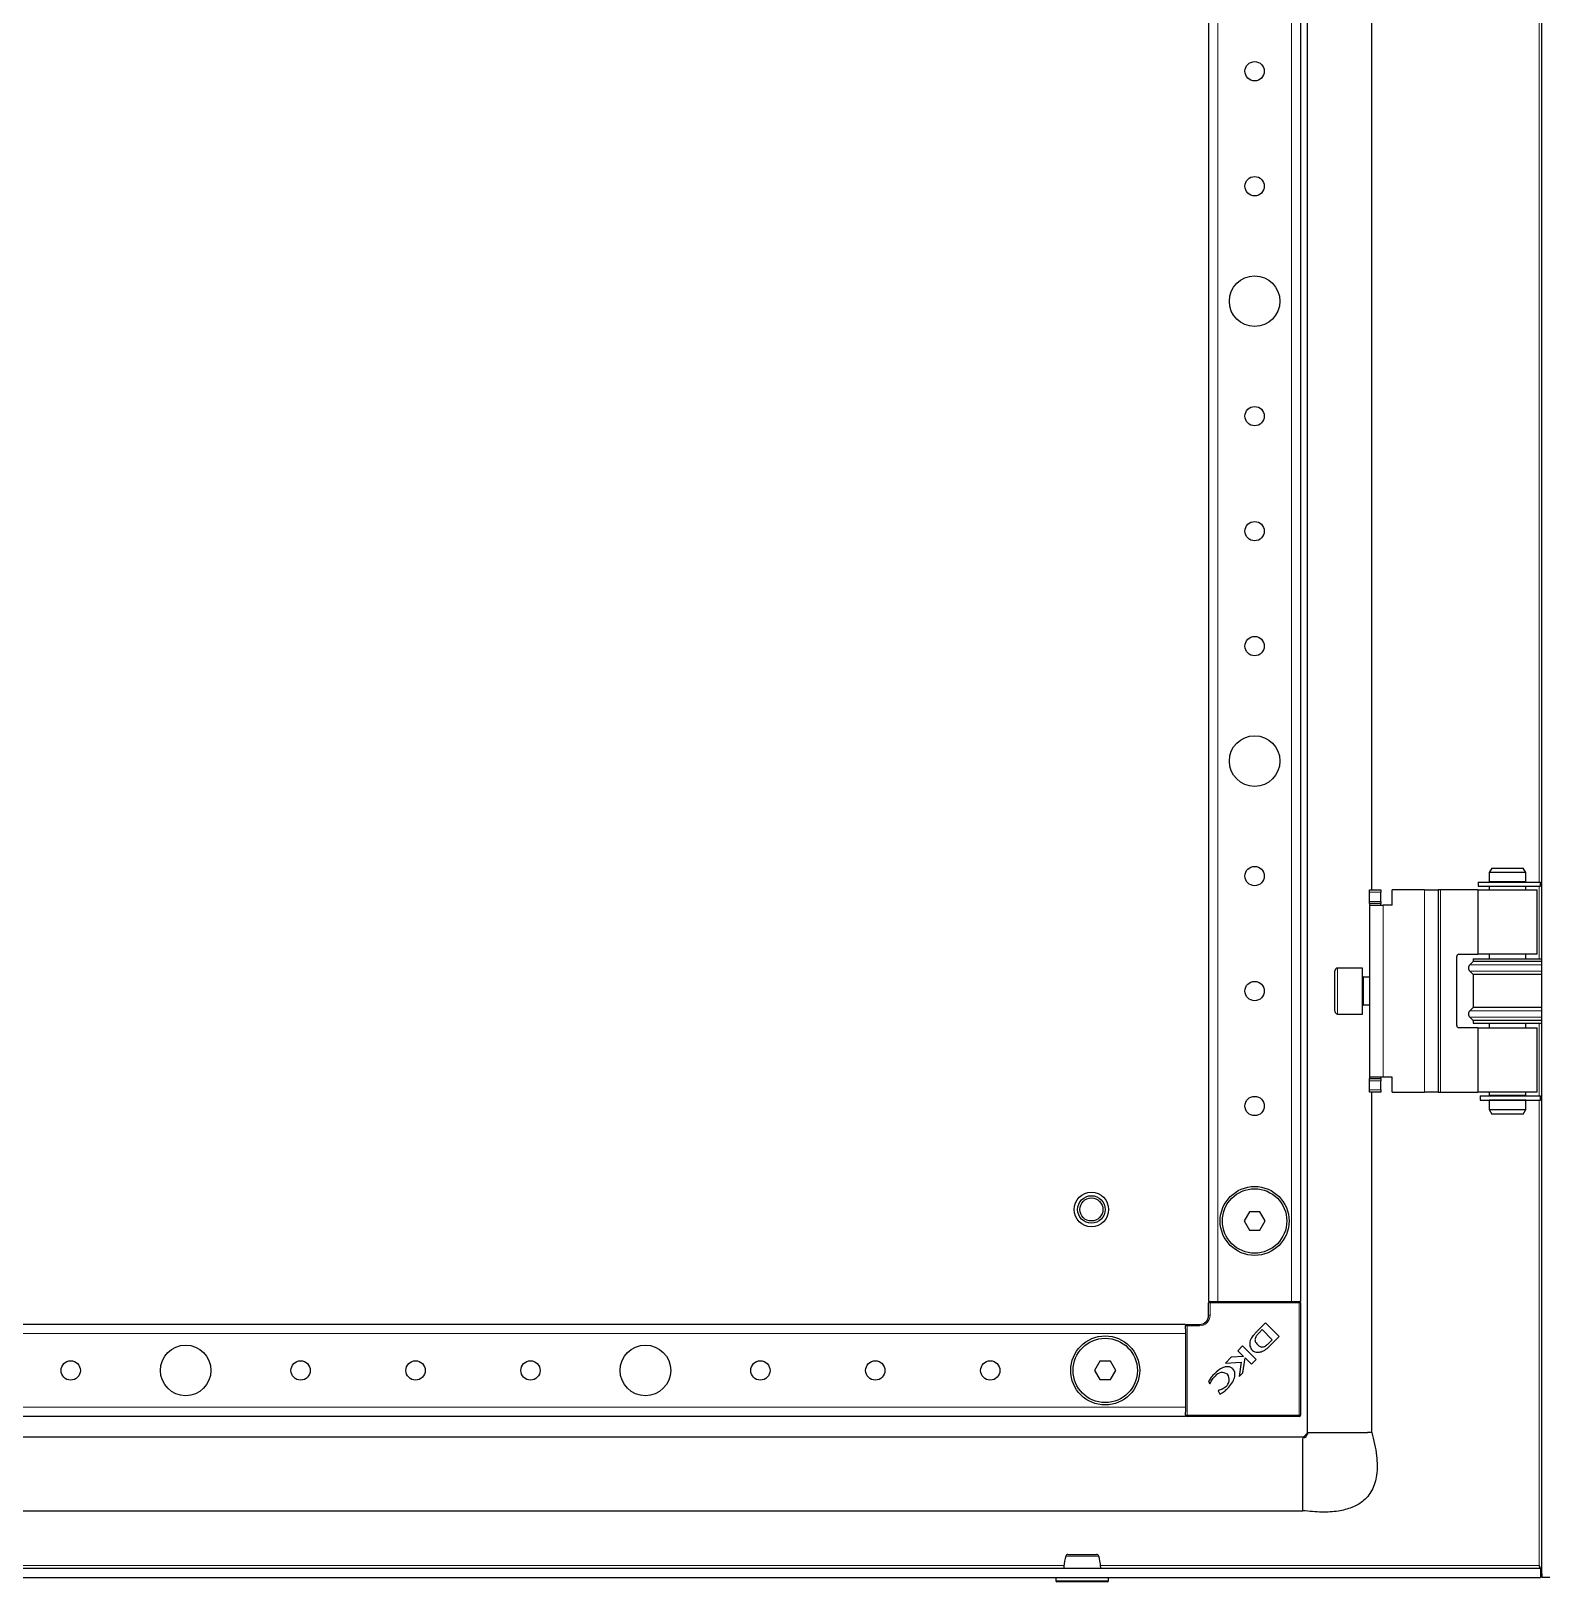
# Model space of a CAD drawing. Header units: millimetres. Extents: x -1414 to 3358, y -1920 to 1219.
# Drawn here: x -6.1 to 322.6, y -1199.7 to -862.5 of the extents above; entities that cross this region are included whole.
import ezdxf

# ---------------------------------------------------------------- set-up
doc = ezdxf.new("R2010")
doc.units = ezdxf.units.MM

msp = doc.modelspace()

# ---------------------------------------------------------------- linework, layer by layer
at = {"color": 7, "linetype": 'Continuous', "lineweight": 25}
for p, q in [((322.56, -1198.72), (322.56, 756.28)), ((271.56, -1167.22), (271.56, 724.78)), ((250.06, 696.28), (250.06, -1138.72)), ((270.06, 696.28), (270.06, -1138.72)), ((285.56, -1049.22), (285.56, -518.22)), ((311.64, -1044.47), (311.06, -1045.47)), ((311.64, -1044.47), (318.48, -1044.47)), ((319.06, -1045.47), (318.48, -1044.47)), ((308.69, -1047.52), (308.69, -1048.42)), ((308.69, -1047.52), (308.74, -1047.52)), ((308.69, -1048.42), (308.74, -1048.42)), ((308.74, -1047.52), (322.21, -1047.52)), ((308.74, -1048.42), (322.21, -1048.42)), ((311.06, -1045.47), (311.06, -1047.47)), ((319.06, -1045.47), (311.06, -1045.47)), ((315.59, -1047.47), (311.06, -1047.47)), ((311.06, -1048.47), (311.06, -1049.22)), ((315.59, -1048.47), (311.06, -1048.47)), ((311.56, -1047.47), (311.56, -1047.52)), ((311.56, -1048.42), (311.56, -1048.47)), ((319.06, -1047.47), (315.59, -1047.47)), ((319.06, -1048.47), (315.59, -1048.47)), ((318.56, -1047.52), (318.56, -1047.47)), ((318.56, -1048.47), (318.56, -1048.42)), ((319.06, -1047.47), (319.06, -1045.47)), ((319.06, -1049.22), (319.06, -1048.47)), ((322.21, -1048.42), (322.21, -1047.52)), ((285.01, -1049.72), (285.01, -1049.22)), ((285.01, -1049.22), (287.51, -1049.22)), ((285.01, -1051.72), (285.01, -1049.72)), ((285.01, -1052.22), (285.01, -1051.72)), ((287.51, -1049.22), (287.51, -1049.72)), ((287.51, -1051.72), (287.51, -1049.72)), ((287.51, -1051.72), (287.51, -1052.22)), ((297.01, -1049.22), (290.01, -1049.22)), ((290.01, -1052.52), (290.01, -1049.22)), ((297.01, -1049.22), (300.01, -1049.22)), ((300.01, -1049.22), (300.01, -1093.22)), ((300.51, -1049.22), (300.01, -1049.22)), ((308.61, -1049.22), (300.51, -1049.22)), ((308.61, -1049.22), (308.61, -1063.22)), ((308.61, -1049.22), (321.51, -1049.22)), ((321.51, -1063.22), (321.51, -1049.22)), ((287.51, -1052.22), (285.01, -1052.22)), ((285.01, -1052.22), (285.01, -1052.52)), ((285.01, -1052.52), (288.01, -1052.52)), ((285.01, -1052.52), (285.01, -1089.92)), ((287.51, -1052.52), (287.51, -1052.22)), ((290.01, -1052.52), (288.01, -1052.52)), ((304.01, -1078.72), (304.01, -1063.72)), ((304.51, -1063.22), (308.61, -1063.22)), ((307.56, -1064.82), (306.86, -1065.5)), ((307.56, -1064.22), (307.56, -1064.82)), ((307.56, -1064.22), (322.56, -1064.22)), ((322.56, -1064.82), (307.56, -1064.82)), ((321.51, -1063.22), (308.61, -1063.22)), ((311.06, -1063.22), (311.06, -1064.22)), ((319.06, -1064.22), (319.06, -1063.22)), ((277.51, -1075.62), (277.51, -1066.82)), ((283.51, -1066.22), (278.11, -1066.22)), ((283.51, -1076.22), (283.51, -1066.22)), ((285.01, -1068.22), (283.76, -1068.22)), ((306.86, -1066.93), (307.56, -1067.62)), ((307.56, -1067.62), (307.56, -1074.82)), ((322.56, -1067.62), (307.56, -1067.62)), ((283.76, -1074.22), (285.01, -1074.22)), ((307.56, -1074.82), (306.86, -1075.5)), ((322.56, -1074.82), (307.56, -1074.82)), ((278.11, -1076.22), (283.51, -1076.22)), ((306.86, -1076.93), (307.56, -1077.62)), ((307.56, -1077.62), (307.56, -1078.22)), ((322.56, -1077.62), (307.56, -1077.62)), ((307.56, -1078.22), (322.56, -1078.22)), ((311.06, -1078.22), (311.06, -1079.22)), ((319.06, -1079.22), (319.06, -1078.22)), ((308.61, -1079.22), (304.51, -1079.22)), ((308.61, -1079.22), (308.61, -1093.22)), ((308.61, -1079.22), (321.51, -1079.22)), ((321.51, -1093.22), (321.51, -1079.22)), ((288.01, -1089.92), (285.01, -1089.92)), ((285.01, -1089.92), (285.01, -1090.22)), ((285.01, -1090.22), (287.51, -1090.22)), ((285.01, -1090.72), (285.01, -1090.22)), ((285.01, -1092.72), (285.01, -1090.72)), ((287.51, -1090.22), (287.51, -1089.92)), ((287.51, -1090.22), (287.51, -1090.72)), ((287.51, -1092.72), (287.51, -1090.72)), ((290.01, -1089.92), (288.01, -1089.92)), ((290.01, -1093.22), (290.01, -1089.92)), ((285.01, -1093.22), (285.01, -1092.72)), ((287.51, -1093.22), (285.01, -1093.22)), ((285.56, -1167.22), (285.56, -1093.22)), ((287.51, -1092.72), (287.51, -1093.22)), ((290.01, -1093.22), (297.01, -1093.22)), ((300.01, -1093.22), (297.01, -1093.22)), ((300.01, -1093.22), (300.51, -1093.22)), ((300.51, -1093.22), (308.61, -1093.22)), ((321.51, -1093.22), (308.61, -1093.22)), ((309.12, -1094.02), (309.12, -1094.92)), ((309.12, -1094.02), (309.14, -1094.02)), ((309.12, -1094.92), (309.14, -1094.92)), ((309.14, -1094.02), (309.14, -1094.92)), ((309.14, -1094.02), (309.22, -1094.02)), ((309.14, -1094.92), (309.22, -1094.92)), ((309.22, -1094.02), (322.21, -1094.02)), ((309.22, -1094.92), (322.21, -1094.92)), ((311.06, -1093.22), (311.06, -1093.97)), ((315.59, -1093.97), (311.06, -1093.97)), ((311.06, -1094.97), (311.06, -1096.97)), ((315.59, -1094.97), (311.06, -1094.97)), ((311.56, -1093.97), (311.56, -1094.02)), ((311.56, -1094.92), (311.56, -1094.97)), ((319.06, -1093.97), (315.59, -1093.97)), ((319.06, -1094.97), (315.59, -1094.97)), ((318.56, -1094.02), (318.56, -1093.97)), ((318.56, -1094.97), (318.56, -1094.92)), ((319.06, -1093.97), (319.06, -1093.22)), ((319.06, -1096.97), (319.06, -1094.97)), ((322.21, -1094.92), (322.21, -1094.02)), ((311.06, -1096.97), (311.64, -1097.97)), ((311.06, -1096.97), (315.59, -1096.97)), ((315.52, -1097.97), (311.64, -1097.97)), ((318.48, -1097.97), (315.52, -1097.97)), ((315.59, -1096.97), (319.06, -1096.97)), ((318.48, -1097.97), (319.06, -1096.97)), ((258.91, -1119.22), (257.75, -1121.22)), ((261.22, -1119.22), (258.91, -1119.22)), ((262.37, -1121.22), (261.22, -1119.22)), ((257.75, -1121.22), (258.91, -1123.22)), ((261.22, -1123.22), (262.37, -1121.22)), ((258.91, -1123.22), (261.22, -1123.22)), ((250.06, -1138.72), (250.36, -1138.72)), ((250.06, -1141.72), (250.06, -1139.02)), ((250.36, -1138.72), (251.01, -1138.72)), ((251.01, -1138.72), (252.06, -1138.72)), ((252.06, -1138.72), (268.06, -1138.72)), ((268.06, -1138.72), (269.11, -1138.72)), ((269.11, -1138.72), (269.76, -1138.72)), ((269.76, -1138.72), (270.06, -1138.72)), ((270.06, -1139.02), (270.06, -1163.42)), ((245.06, -1143.72), (-234.94, -1143.72)), ((245.06, -1143.72), (245.06, -1144.02)), ((245.06, -1144.66), (245.06, -1144.02)), ((245.06, -1144.66), (245.06, -1145.72)), ((245.06, -1145.72), (245.06, -1161.72)), ((245.36, -1143.72), (248.06, -1143.72)), ((260.56, -1145.25), (260.55, -1145.27)), ((262.45, -1143.36), (260.56, -1145.25)), ((261.71, -1144.84), (261.05, -1145.52)), ((263.89, -1147.03), (261.71, -1144.84)), ((265.41, -1146.32), (262.45, -1143.36)), ((263.42, -1148.31), (265.41, -1146.32)), ((257.45, -1148.37), (256.39, -1149.43)), ((256.39, -1149.43), (257.64, -1150.67)), ((260.41, -1151.33), (257.45, -1148.37)), ((263.17, -1147.77), (263.89, -1147.03)), ((226.41, -1151.72), (225.25, -1153.72)), ((228.72, -1151.72), (226.41, -1151.72)), ((229.87, -1153.72), (228.72, -1151.72)), ((254.98, -1150.84), (253.69, -1152.13)), ((253.69, -1152.13), (257.16, -1151.95)), ((257.64, -1150.67), (254.98, -1150.84)), ((257.16, -1151.95), (256.69, -1155.05)), ((257.49, -1154.25), (257.97, -1150.98)), ((257.97, -1150.98), (259.36, -1152.37)), ((259.36, -1152.37), (260.41, -1151.33)), ((225.25, -1153.72), (226.41, -1155.72)), ((226.41, -1155.72), (228.72, -1155.72)), ((228.72, -1155.72), (229.87, -1153.72)), ((250.06, -1156.09), (250.31, -1156.6)), ((250.31, -1156.6), (250.42, -1156.49)), ((256.69, -1155.05), (257.49, -1154.25)), ((252.26, -1158.04), (252.12, -1158.17)), ((252.12, -1158.17), (252.46, -1158.86)), ((245.06, -1161.72), (245.06, -1162.77)), ((245.06, -1163.42), (245.06, -1162.77)), ((245.06, -1163.42), (245.06, -1163.72)), ((245.06, -1163.72), (-234.94, -1163.72)), ((269.76, -1163.72), (245.36, -1163.72)), ((270.56, -1168.22), (-235.54, -1168.22)), ((270.56, -1184.22), (270.56, -1168.54)), ((271.67, -1167.22), (272.54, -1167.22)), ((272.54, -1167.22), (274.93, -1167.22)), ((274.93, -1167.22), (274.99, -1167.22)), ((274.99, -1167.22), (282.13, -1167.22)), ((282.13, -1167.22), (282.28, -1167.22)), ((282.28, -1167.22), (284.58, -1167.22)), ((-362.44, -1184.22), (270.56, -1184.22)), ((-368.14, -1196.72), (322.26, -1196.72)), ((321.96, -1196.12), (322.16, -1196.72)), ((322.26, -1196.72), (322.26, -1198.72)), ((-368.14, -1198.72), (322.26, -1198.72)), ((216.81, -1198.72), (216.81, -1199.47)), ((228.06, -1199.72), (217.06, -1199.72)), ((228.31, -1199.47), (228.31, -1198.72)), ((324.56, -1198.72), (322.56, -1198.72))]:
    msp.add_line(p, q, dxfattribs=at)
at = {"color": 8, "linetype": 'Continuous', "lineweight": 18}
for p, q in [((252.06, 696.28), (252.06, -1138.72)), ((268.06, 696.28), (268.06, -1138.72)), ((321.96, -519.92), (321.96, -1047.52)), ((308.74, -1047.52), (308.74, -1048.42)), ((321.96, -1048.42), (321.96, -1064.22)), ((287.51, -1049.72), (285.01, -1049.72)), ((285.01, -1051.72), (287.51, -1051.72)), ((297.01, -1049.22), (297.01, -1093.22)), ((300.51, -1093.22), (300.51, -1049.22)), ((288.01, -1052.52), (288.01, -1089.92)), ((322.56, -1065.5), (306.86, -1065.5)), ((278.11, -1066.22), (278.11, -1076.22)), ((283.76, -1068.22), (283.76, -1071.22)), ((322.56, -1066.93), (306.86, -1066.93)), ((283.76, -1071.22), (283.76, -1074.22)), ((322.56, -1075.5), (306.86, -1075.5)), ((322.56, -1076.93), (306.86, -1076.93)), ((321.96, -1078.22), (321.96, -1094.02)), ((287.51, -1090.72), (285.01, -1090.72)), ((285.01, -1092.72), (287.51, -1092.72)), ((309.22, -1094.02), (309.22, -1094.92)), ((321.96, -1094.92), (321.96, -1196.12)), ((250.06, -1139.02), (250.36, -1139.02)), ((250.36, -1139.02), (250.36, -1138.72)), ((250.36, -1139.02), (250.36, -1141.72)), ((269.76, -1139.02), (250.36, -1139.02)), ((269.76, -1139.02), (269.76, -1138.72)), ((269.76, -1163.42), (269.76, -1139.02)), ((269.76, -1139.02), (270.06, -1139.02)), ((250.06, -1141.72), (250.36, -1141.72)), ((245.06, -1145.72), (-234.94, -1145.72)), ((245.06, -1144.02), (245.36, -1144.02)), ((245.36, -1144.02), (245.36, -1143.72)), ((248.06, -1144.02), (245.36, -1144.02)), ((245.36, -1144.02), (245.36, -1163.42)), ((248.06, -1143.72), (248.06, -1144.02)), ((245.06, -1161.72), (-234.94, -1161.72)), ((245.06, -1163.42), (245.36, -1163.42)), ((245.36, -1163.42), (269.76, -1163.42)), ((245.36, -1163.72), (245.36, -1163.42)), ((269.76, -1163.42), (269.76, -1163.72)), ((269.76, -1163.42), (270.06, -1163.42)), ((218.59, -1196.12), (-264.47, -1196.12)), ((321.96, -1196.12), (226.53, -1196.12)), ((216.81, -1199.47), (228.31, -1199.47))]:
    msp.add_line(p, q, dxfattribs=at)
at = {"color": 7, "linetype": 'Continuous', "lineweight": 25}
for centre, radius in [((260.06, -871.22), 2.1), ((260.06, -896.22), 2.1), ((260.06, -921.22), 5.5), ((260.06, -946.22), 2.1), ((260.06, -971.22), 2.1), ((260.06, -996.22), 2.1), ((260.06, -1021.22), 5.5), ((260.06, -1046.22), 2.1), ((260.06, -1071.22), 2.1), ((260.06, -1096.22), 2.1), ((224.56, -1118.72), 3.75), ((224.56, -1118.72), 3), ((224.56, -1118.72), 2.5), ((260.06, -1121.22), 7.5), ((260.06, -1121.22), 7), ((227.56, -1153.72), 7.5), ((27.56, -1153.72), 5.5), ((127.56, -1153.72), 5.5), ((227.56, -1153.72), 7), ((2.56, -1153.72), 2.1), ((52.56, -1153.72), 2.1), ((77.56, -1153.72), 2.1), ((102.56, -1153.72), 2.1), ((152.56, -1153.72), 2.1), ((177.56, -1153.72), 2.1), ((202.56, -1153.72), 2.1)]:
    msp.add_circle(centre, radius, dxfattribs=at)
for centre, radius, start, end in [((304.51, -1063.72), 0.5, 90, 180), ((307.56, -1066.22), 1, 134.427, 225.573), ((278.11, -1066.82), 0.6, 90, 180), ((283.76, -1067.97), 0.25, 180, 270), ((278.11, -1075.62), 0.6, 180, 270), ((283.76, -1074.47), 0.25, 90, 180), ((307.56, -1076.22), 1, 134.427, 225.573), ((304.51, -1078.72), 0.5, 180, 270), ((250.36, -1139.02), 0.3, 90, 180), ((269.76, -1139.02), 0.3, 0, 90), ((248.06, -1141.72), 2, 270, 0), ((245.36, -1144.02), 0.3, 90, 180), ((259.76, -1145.11), 4.87, 290.3445, 318.7777), ((258.99, -1143.3), 6.12, 306.9888, 313.0744), ((252.99, -1156.12), 1.94, 53.3097, 142.3464), ((252.55, -1155.72), 1.97, 308.454, 35.887), ((245.36, -1163.42), 0.3, 180, 270), ((269.76, -1163.42), 0.3, 270, 0), ((219.45, -1194.22), 0.5, 89.9982, 165.4001), ((225.67, -1194.22), 0.5, 15.316, 90.0228), ((217.06, -1199.47), 0.25, 180, 270), ((228.06, -1199.47), 0.25, 270, 0)]:
    msp.add_arc(centre, radius, start, end, dxfattribs=at)
at = {"color": 8, "linetype": 'Continuous', "lineweight": 18}
msp.add_arc((248.06, -1141.72), 2.3, 270, 0, dxfattribs=at)
at = {"color": 7, "linetype": 'Continuous', "lineweight": 25}
for points, knots in [([(259.41, -1146.6), (259.3, -1146.8), (259.1, -1147.19), (258.98, -1147.83), (259.02, -1148.42), (259.22, -1148.96), (259.58, -1149.39), (260.09, -1149.68), (260.75, -1149.8), (261.21, -1149.72), (261.45, -1149.67)], [0, 0, 0, 0, 0.138091, 0.265455, 0.384013, 0.496103, 0.605759, 0.71979, 0.847662, 1, 1, 1, 1]), ([(260.09, -1145.76), (259.95, -1145.91), (259.71, -1146.17), (259.5, -1146.47), (259.41, -1146.6)], [0, 0, 0, 0, 0.55183, 1, 1, 1, 1]), ([(260.55, -1145.27), (260.47, -1145.35), (260.32, -1145.51), (260.17, -1145.67), (260.09, -1145.76)], [0, 0, 0, 0, 0.486421, 1, 1, 1, 1]), ([(261.05, -1145.52), (260.86, -1145.72), (260.51, -1146.09), (260.19, -1146.63), (260.12, -1147.08), (260.19, -1147.42), (260.38, -1147.77), (260.58, -1147.98), (260.68, -1148.1)], [0, 0, 0, 0, 0.2746757, 0.5030419, 0.607381, 0.7165791, 0.8434117, 1, 1, 1, 1]), ([(260.68, -1148.1), (260.78, -1148.19), (260.95, -1148.36), (261.23, -1148.54), (261.5, -1148.63), (261.83, -1148.63), (262.23, -1148.48), (262.51, -1148.29), (262.67, -1148.19)], [0, 0, 0, 0, 0.176808, 0.319231, 0.43938, 0.552395, 0.749205, 1, 1, 1, 1]), ([(255.4, -1153.46), (255.23, -1153.32), (254.9, -1153.04), (254.2, -1152.87), (253.33, -1153), (252.25, -1153.57), (251.56, -1154.21), (251.17, -1154.58)], [0, 0, 0, 0, 0.130532, 0.266031, 0.423997, 0.666819, 1, 1, 1, 1]), ([(251.17, -1154.58), (250.92, -1154.84), (250.49, -1155.31), (250.19, -1155.86), (250.06, -1156.09)], [0, 0, 0, 0, 0.577653, 1, 1, 1, 1]), ([(250.42, -1156.49), (250.56, -1156.18), (250.83, -1155.61), (251.26, -1155.15), (251.45, -1154.94)], [0, 0, 0, 0, 0.547643, 1, 1, 1, 1]), ([(254.19, -1157.62), (254.52, -1157.25), (255.14, -1156.56), (255.69, -1155.39), (255.83, -1154.44), (255.67, -1153.8), (255.49, -1153.57), (255.4, -1153.46)], [0, 0, 0, 0, 0.315674, 0.58952, 0.813199, 0.909026, 1, 1, 1, 1]), ([(253.78, -1157.26), (253.52, -1157.48), (253.07, -1157.86), (252.5, -1157.98), (252.26, -1158.04)], [0, 0, 0, 0, 0.5796082, 1, 1, 1, 1]), ([(252.46, -1158.86), (252.8, -1158.68), (253.43, -1158.34), (253.95, -1157.85), (254.19, -1157.62)], [0, 0, 0, 0, 0.5368, 1, 1, 1, 1]), ([(271.6, -1167.22), (271.58, -1167.35), (271.56, -1167.6), (271.42, -1167.8), (271.3, -1167.89), (271.25, -1167.99), (271.23, -1168.06), (271.22, -1168.12), (271.2, -1168.15), (271.18, -1168.19), (271.15, -1168.24), (271.09, -1168.29), (270.97, -1168.35), (270.78, -1168.39), (270.64, -1168.38), (270.56, -1168.38)], [0, 0, 0, 0, 0.233411, 0.418546, 0.549351, 0.595026, 0.631329, 0.647111, 0.661994, 0.676639, 0.691742, 0.725563, 0.766794, 0.872627, 1, 1, 1, 1]), ([(285.56, -1167.22), (285.97, -1168.9), (286.7, -1171.94), (286.79, -1176.25), (285.82, -1179.8), (283.77, -1182.25), (281.13, -1183.68), (278.11, -1184.42), (274.51, -1184.62), (271.95, -1184.36), (270.56, -1184.22)], [0, 0, 0, 0, 0.1760674, 0.3182248, 0.4355964, 0.5434819, 0.6338893, 0.7371517, 0.8581828, 1, 1, 1, 1]), ([(270.56, -1168.22), (270.78, -1168.07), (271.19, -1167.8), (271.45, -1167.4), (271.56, -1167.22)], [0, 0, 0, 0, 0.556114, 1, 1, 1, 1]), ([(219.45, -1193.72), (219.49, -1193.72), (219.57, -1193.72), (220.13, -1193.72), (220.94, -1193.72), (221.93, -1193.72), (222.99, -1193.72), (223.78, -1193.72), (224.17, -1193.72), (224.26, -1193.72)], [0, 0, 0, 0, 0.158514, 0.317278, 0.475863, 0.634247, 0.792477, 0.950708, 1, 1, 1, 1]), ([(224.26, -1193.72), (224.45, -1193.72), (224.92, -1193.72), (225.47, -1193.72), (225.6, -1193.72), (225.66, -1193.72)], [0, 0, 0, 0, 0.256553, 0.627981, 1, 1, 1, 1]), ([(218.97, -1194.07), (218.78, -1194.81), (218.56, -1195.67), (218.54, -1196.59), (218.54, -1196.72)], [0, 0, 0, 0, 0.8581496, 1, 1, 1, 1]), ([(226.58, -1196.72), (226.58, -1196.59), (226.56, -1195.67), (226.34, -1194.81), (226.15, -1194.07)], [0, 0, 0, 0, 0.14185, 1, 1, 1, 1]), ([(322.26, -1197.01), (322.29, -1197.09), (322.4, -1197.42), (322.52, -1197.98), (322.55, -1198.47), (322.56, -1198.72)], [0, 0, 0, 0, 0.141742, 0.566203, 1, 1, 1, 1])]:
    msp.add_open_spline(points, degree=3, knots=knots, dxfattribs=at)
for points in [[(285.56, -1167.22), (285.52, -1167.22), (285.43, -1167.22), (284.87, -1167.22), (284.58, -1167.22)], [(322.26, -1196.72), (322.24, -1196.71), (322.19, -1196.69), (322.11, -1196.55), (322.04, -1196.35), (321.99, -1196.2), (321.96, -1196.12)]]:
    msp.add_open_spline(points, degree=3, dxfattribs=at)
at = {"color": 8, "linetype": 'Continuous', "lineweight": 18}
for points, knots in [([(224.53, -1194.09), (224.42, -1194.09), (223.97, -1194.09), (223.45, -1194.09), (222.66, -1194.09), (221.83, -1194.09), (220.69, -1194.09), (219.74, -1194.09), (219.16, -1194.09), (218.91, -1194.09), (218.97, -1194.09), (218.98, -1194.09)], [0, 0, 0, 0, 0.048751, 0.204942, 0.205393, 0.362034, 0.518827, 0.675799, 0.832923, 0.989778, 1, 1, 1, 1]), ([(226.12, -1194.09), (226.13, -1194.09), (226.19, -1194.09), (225.88, -1194.09), (225.3, -1194.09), (224.75, -1194.09), (224.53, -1194.09)], [0, 0, 0, 0, 0.083271, 0.424284, 0.764725, 1, 1, 1, 1])]:
    msp.add_open_spline(points, degree=3, knots=knots, dxfattribs=at)

doc.saveas('drawing.dxf')
